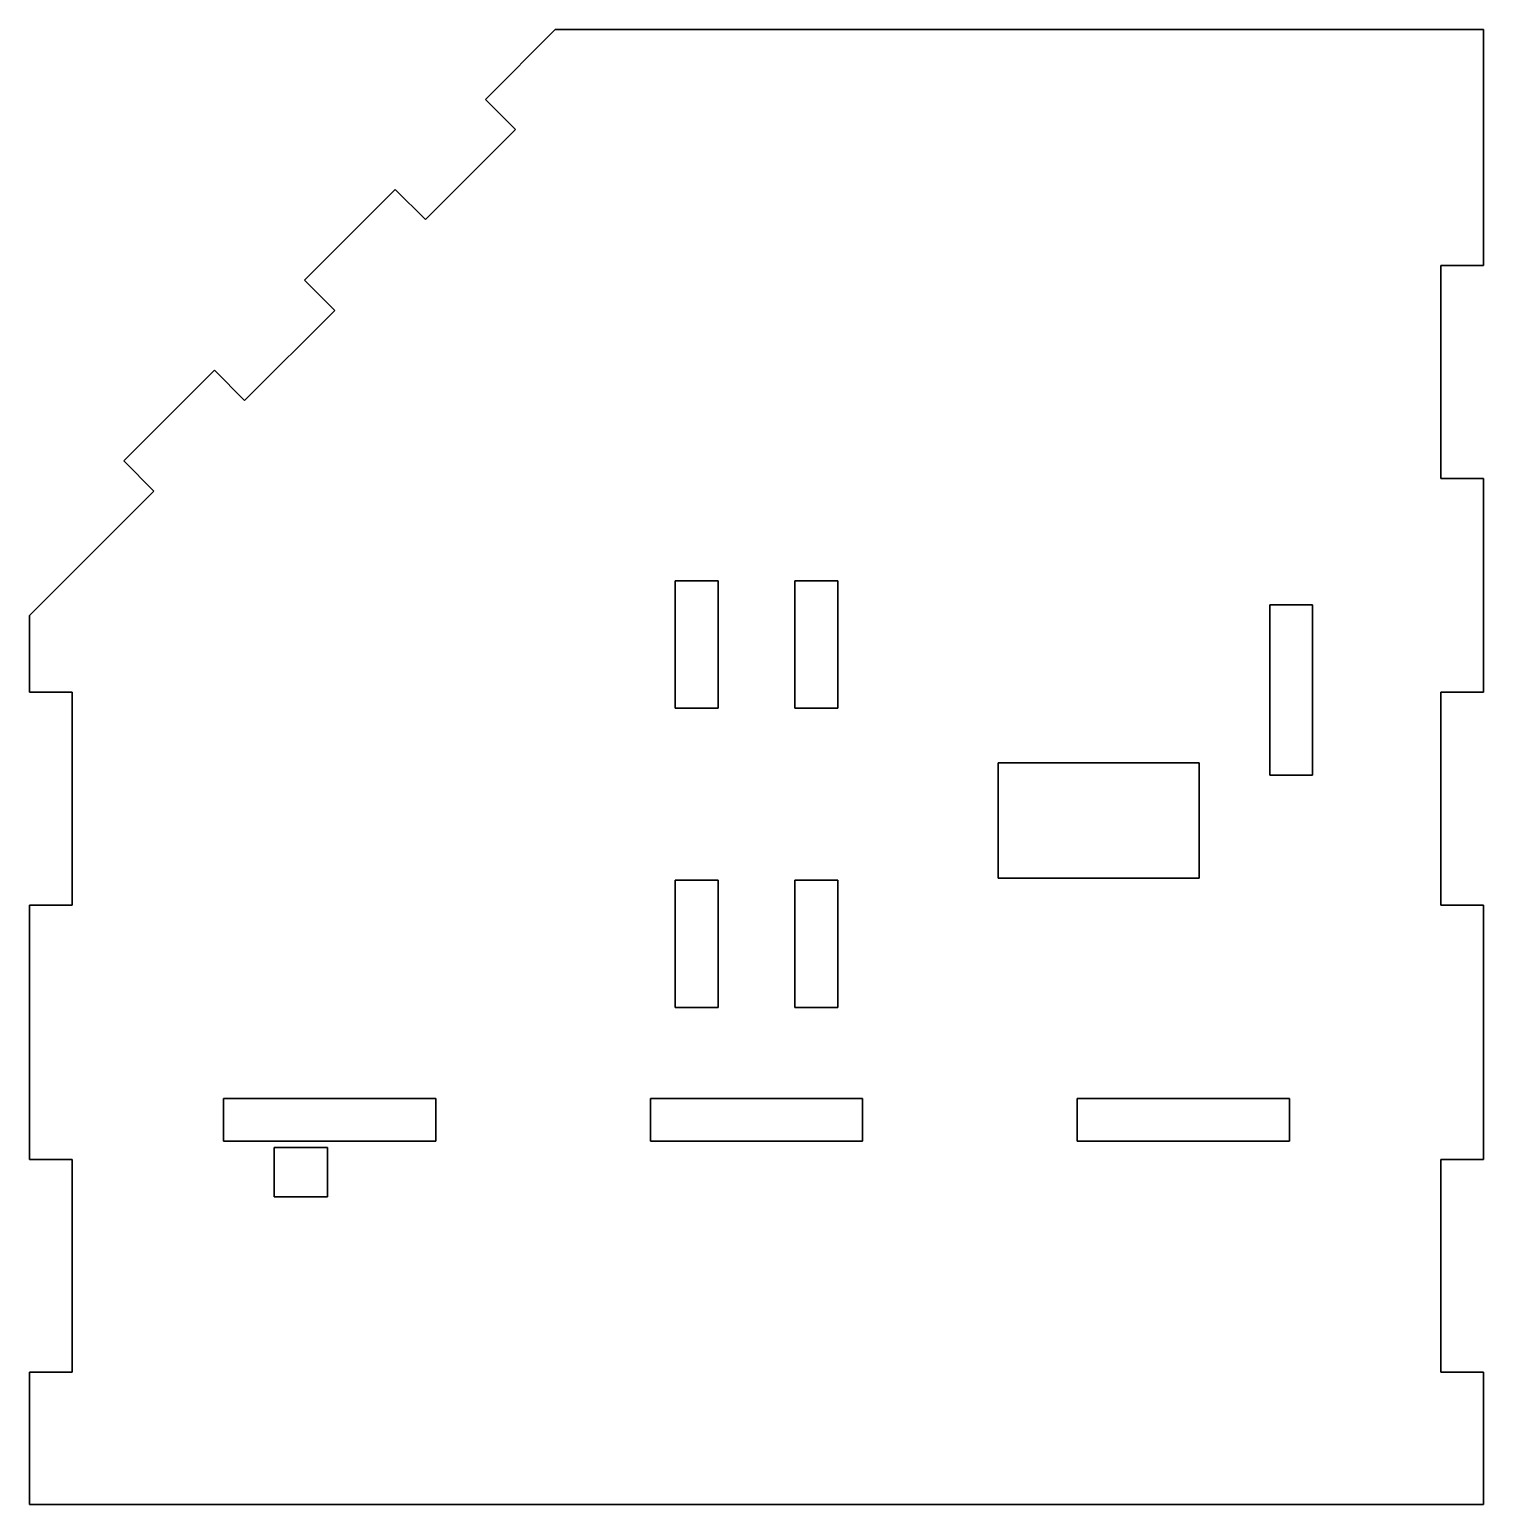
# Model space of a CAD drawing. Extents: x 424 to 764, y 248 to 593.
import ezdxf

# ---------------------------------------------------------------- set-up
doc = ezdxf.new("R2010")
doc.units = 0

msp = doc.modelspace()

# ---------------------------------------------------------------- linework, layer by layer
at = {"color": 7, "lineweight": 35}
for p, q in [((547.429077, 593), (531.094971, 576.665833)), ((764.5, 593), (547.429077, 593)), ((764.5, 537.799988), (764.5, 593)), ((538.166016, 569.594727), (517.094238, 548.522949)), ((510.023132, 555.594055), (488.809937, 534.380859)), ((754.5, 488), (754.5, 537.799988)), ((495.881012, 527.309814), (474.809235, 506.238007)), ((467.738159, 513.309082), (446.524963, 492.095856)), ((764.5, 438), (764.5, 488)), ((453.596039, 485.02478), (424.5, 455.928772)), ((575.5, 464.059998), (575.5, 434.26001)), ((585.5, 434.26001), (585.5, 464.059998)), ((603.5, 464.059998), (603.5, 434.26001)), ((613.5, 434.26001), (613.5, 464.059998)), ((714.5, 458.399994), (714.5, 418.600006)), ((724.5, 418.600006), (724.5, 458.399994)), ((434.5, 437.999756), (434.5, 388.199768)), ((754.5, 388.200012), (754.5, 438)), ((651, 421.5), (651, 394.5)), ((698, 421.5), (651, 421.5)), ((698, 394.5), (698, 421.5)), ((575.5, 394.059998), (575.5, 364.26001)), ((585.5, 364.26001), (585.5, 394.059998)), ((603.5, 394.059998), (603.5, 364.26001)), ((613.5, 364.26001), (613.5, 394.059998)), ((651, 394.5), (698, 394.5)), ((424.5, 388.199768), (424.5, 328.733002)), ((764.5, 328.733002), (764.5, 388.200012)), ((469.899994, 343), (519.5, 343)), ((569.700012, 343), (619.299988, 343)), ((669.5, 343), (719.099976, 343)), ((519.5, 333), (469.899994, 333)), ((619.299988, 333), (569.700012, 333)), ((719.099976, 333), (669.5, 333)), ((434.5, 328.733002), (434.5, 278.933014)), ((754.5, 278.933014), (754.5, 328.733002)), ((424.5, 278.933014), (424.5, 248)), ((764.5, 248), (764.5, 278.933014)), ((424.5, 248), (764.5, 248))]:
    msp.add_line(p, q, dxfattribs=at)
at = {"color": 7, "lineweight": 35, "ltscale": 0.25}
for p, q in [((531.094971, 576.665833), (538.166016, 569.594727)), ((754.5, 537.799988), (764.5, 537.799988)), ((488.809937, 534.380859), (495.881012, 527.309814)), ((474.809235, 506.238007), (467.738159, 513.309082)), ((446.524963, 492.095856), (453.596039, 485.02478)), ((764.5, 488), (754.5, 488)), ((585.5, 464.059998), (575.5, 464.059998)), ((613.5, 464.059998), (603.5, 464.059998)), ((724.5, 458.399994), (714.5, 458.399994)), ((424.5, 437.999756), (434.5, 437.999756)), ((754.5, 438), (764.5, 438)), ((575.5, 434.26001), (585.5, 434.26001)), ((603.5, 434.26001), (613.5, 434.26001)), ((714.5, 418.600006), (724.5, 418.600006)), ((585.5, 394.059998), (575.5, 394.059998)), ((613.5, 394.059998), (603.5, 394.059998)), ((434.5, 388.199768), (424.5, 388.199768)), ((764.5, 388.200012), (754.5, 388.200012)), ((575.5, 364.26001), (585.5, 364.26001)), ((603.5, 364.26001), (613.5, 364.26001)), ((469.899994, 333), (469.899994, 343)), ((519.5, 343), (519.5, 333)), ((569.700012, 333), (569.700012, 343)), ((619.299988, 343), (619.299988, 333)), ((669.5, 333), (669.5, 343)), ((719.099976, 343), (719.099976, 333)), ((424.5, 328.733002), (434.5, 328.733002)), ((754.5, 328.733002), (764.5, 328.733002)), ((434.5, 278.933014), (424.5, 278.933014)), ((764.5, 278.933014), (754.5, 278.933014))]:
    msp.add_line(p, q, dxfattribs=at)
at = {"color": 7, "lineweight": 35, "ltscale": 0.250001}
msp.add_line((517.094238, 548.522949), (510.023132, 555.594055), dxfattribs=at)
at = {"color": 7, "lineweight": 35, "ltscale": 0.448225}
msp.add_line((424.5, 455.928772), (424.5, 437.999756), dxfattribs=at)
at = {"color": 7, "lineweight": 35, "ltscale": 0.2875}
for p, q in [((481.709991, 331.480011), (481.709991, 319.980011)), ((494.209991, 319.980011), (494.209991, 331.480011))]:
    msp.add_line(p, q, dxfattribs=at)
at = {"color": 7, "lineweight": 35, "ltscale": 0.3125}
for p, q in [((494.209991, 331.480011), (481.709991, 331.480011)), ((481.709991, 319.980011), (494.209991, 319.980011))]:
    msp.add_line(p, q, dxfattribs=at)

doc.saveas('drawing.dxf')
